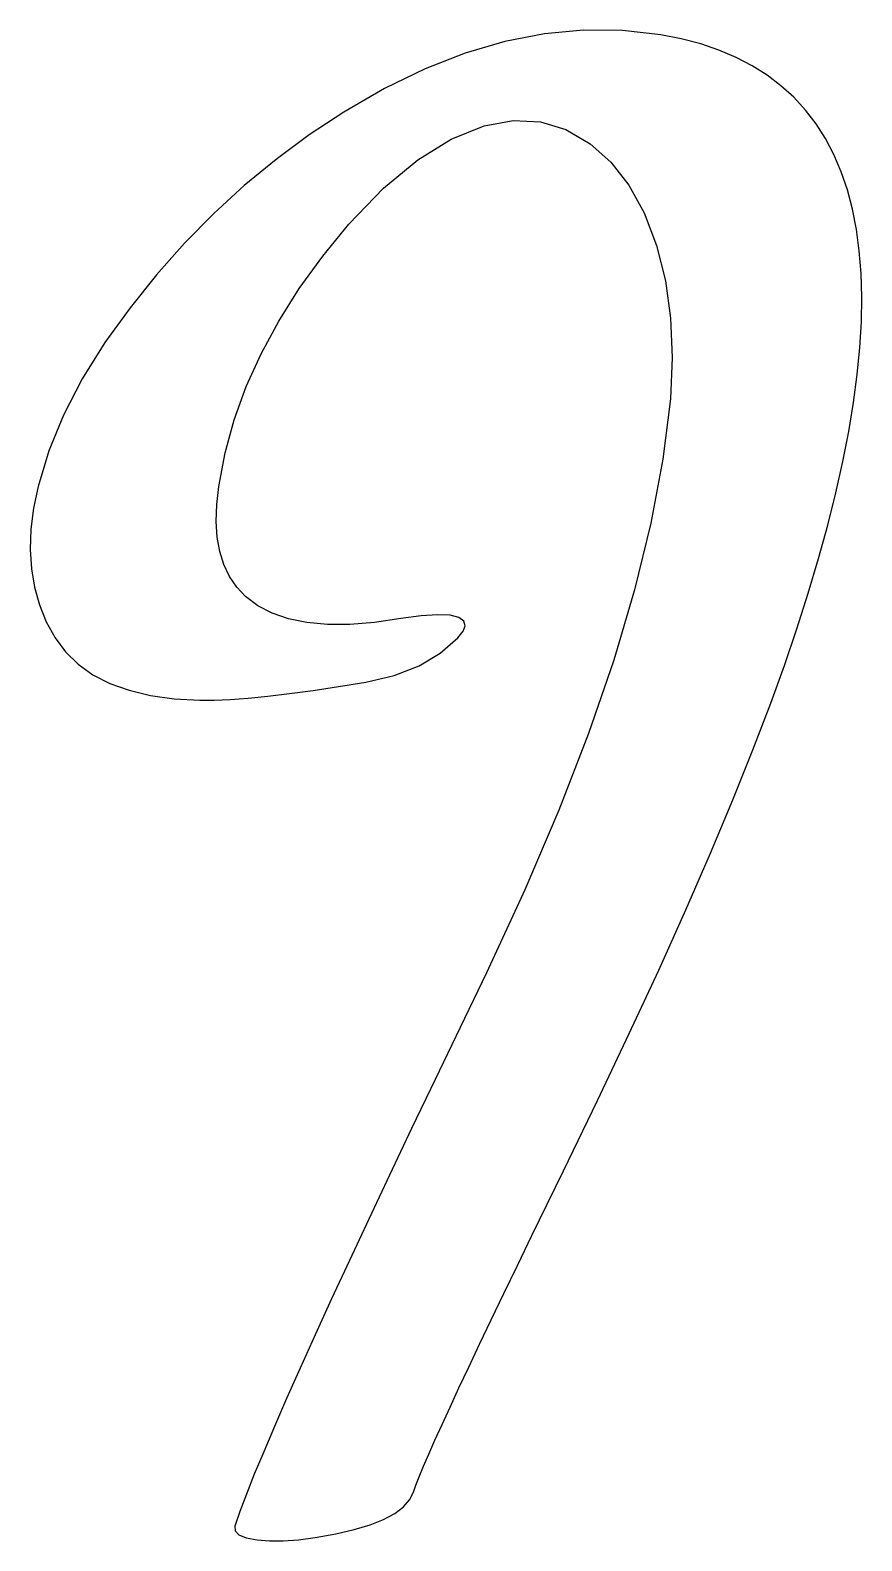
# Model space of a CAD drawing. Extents: x 0 to 10.9, y 0 to 19.8.
import ezdxf

# ---------------------------------------------------------------- set-up
doc = ezdxf.new("R2010")
doc.units = 0
doc.layers.get('0').update_dxf_attribs({"linetype": 'CONTINUOUS'})

msp = doc.modelspace()

# ---------------------------------------------------------------- linework, layer by layer
at = {"color": 0}
for p, q in [((7.276, 19.839), (6.762, 19.791)), ((7.786, 19.835), (7.276, 19.839)), ((6.243, 19.691), (5.72, 19.538)), ((6.762, 19.791), (6.243, 19.691)), ((8.292, 19.778), (7.786, 19.835)), ((8.56, 19.725), (8.292, 19.778)), ((8.815, 19.659), (8.56, 19.725)), ((9.055, 19.578), (8.815, 19.659)), ((5.72, 19.538), (5.193, 19.332)), ((9.28, 19.483), (9.055, 19.578)), ((9.491, 19.373), (9.28, 19.483)), ((5.193, 19.332), (4.661, 19.074)), ((9.688, 19.249), (9.491, 19.373)), ((9.87, 19.111), (9.688, 19.249)), ((4.661, 19.074), (4.125, 18.764)), ((10.038, 18.958), (9.87, 19.111)), ((10.192, 18.791), (10.038, 18.958)), ((4.125, 18.764), (3.672, 18.464)), ((5.972, 18.583), (6.351, 18.652)), ((6.351, 18.652), (6.708, 18.635)), ((10.331, 18.61), (10.192, 18.791)), ((3.672, 18.464), (3.236, 18.142)), ((5.538, 18.409), (5.972, 18.583)), ((6.708, 18.635), (7.045, 18.534)), ((7.045, 18.534), (7.361, 18.347)), ((10.455, 18.415), (10.331, 18.61)), ((5.097, 18.135), (5.538, 18.409)), ((7.361, 18.347), (7.635, 18.108)), ((10.565, 18.205), (10.455, 18.415)), ((3.236, 18.142), (2.818, 17.798)), ((4.649, 17.763), (5.097, 18.135)), ((7.635, 18.108), (7.872, 17.806)), ((10.661, 17.981), (10.565, 18.205)), ((10.742, 17.742), (10.661, 17.981)), ((2.818, 17.798), (2.417, 17.431)), ((4.194, 17.292), (4.649, 17.763)), ((7.872, 17.806), (8.072, 17.441)), ((10.809, 17.489), (10.742, 17.742)), ((10.861, 17.222), (10.809, 17.489)), ((2.417, 17.431), (2.033, 17.041)), ((3.849, 16.87), (4.194, 17.292)), ((8.072, 17.441), (8.236, 17.014)), ((10.899, 16.941), (10.861, 17.222)), ((2.033, 17.041), (1.667, 16.628)), ((3.541, 16.446), (3.849, 16.87)), ((8.236, 17.014), (8.352, 16.55)), ((10.922, 16.645), (10.899, 16.941)), ((1.667, 16.628), (1.318, 16.194)), ((8.352, 16.55), (8.42, 16.059)), ((10.932, 16.335), (10.922, 16.645)), ((3.271, 16.02), (3.541, 16.446)), ((10.926, 16.01), (10.932, 16.335)), ((1.318, 16.194), (0.986, 15.736)), ((3.038, 15.59), (3.271, 16.02)), ((8.42, 16.059), (8.442, 15.543)), ((10.906, 15.672), (10.926, 16.01)), ((0.986, 15.736), (0.687, 15.259)), ((2.844, 15.159), (3.038, 15.59)), ((8.442, 15.543), (8.417, 15)), ((10.872, 15.319), (10.906, 15.672)), ((10.823, 14.951), (10.872, 15.319)), ((0.687, 15.259), (0.441, 14.785)), ((2.687, 14.724), (2.844, 15.159)), ((8.417, 15), (8.318, 14.205)), ((10.76, 14.569), (10.823, 14.951)), ((0.441, 14.785), (0.249, 14.314)), ((2.567, 14.287), (2.687, 14.724)), ((10.683, 14.174), (10.76, 14.569)), ((0.249, 14.314), (0.111, 13.847)), ((2.486, 13.847), (2.567, 14.287)), ((8.318, 14.205), (8.161, 13.367)), ((10.591, 13.763), (10.683, 14.174)), ((0.111, 13.847), (0.051, 13.561)), ((2.458, 13.609), (2.486, 13.847)), ((10.485, 13.338), (10.591, 13.763)), ((0.051, 13.561), (0.016, 13.286)), ((2.451, 13.387), (2.458, 13.609)), ((2.463, 13.182), (2.451, 13.387)), ((8.161, 13.367), (7.947, 12.488)), ((10.364, 12.899), (10.485, 13.338)), ((0.016, 13.286), (0.006, 13.021)), ((2.497, 12.993), (2.463, 13.182)), ((0.006, 13.021), (0.021, 12.767)), ((2.55, 12.821), (2.497, 12.993)), ((10.229, 12.446), (10.364, 12.899)), ((0.021, 12.767), (0.061, 12.524)), ((2.624, 12.665), (2.55, 12.821)), ((0.061, 12.524), (0.127, 12.293)), ((2.719, 12.526), (2.624, 12.665)), ((2.833, 12.403), (2.719, 12.526)), ((2.996, 12.28), (2.833, 12.403)), ((7.947, 12.488), (7.674, 11.566)), ((10.079, 11.978), (10.229, 12.446)), ((0.127, 12.293), (0.217, 12.071)), ((3.185, 12.181), (2.996, 12.28)), ((3.4, 12.108), (3.185, 12.181)), ((3.642, 12.059), (3.4, 12.108)), ((4.875, 12.111), (4.527, 12.061)), ((5.141, 12.149), (4.875, 12.111)), ((5.358, 12.163), (5.141, 12.149)), ((5.523, 12.155), (5.358, 12.163)), ((5.639, 12.125), (5.523, 12.155)), ((5.701, 12.077), (5.639, 12.125)), ((0.217, 12.071), (0.333, 11.861)), ((3.911, 12.035), (3.642, 12.059)), ((4.206, 12.036), (3.911, 12.035)), ((4.527, 12.061), (4.206, 12.036)), ((5.625, 11.861), (5.694, 11.945)), ((5.694, 11.945), (5.719, 12.017)), ((5.719, 12.017), (5.701, 12.077)), ((9.915, 11.496), (10.079, 11.978)), ((0.333, 11.861), (0.469, 11.675)), ((5.393, 11.658), (5.625, 11.861)), ((0.469, 11.675), (0.634, 11.513)), ((0.634, 11.513), (0.829, 11.375)), ((5.115, 11.493), (5.393, 11.658)), ((7.674, 11.566), (7.342, 10.602)), ((0.829, 11.375), (1.052, 11.26)), ((4.417, 11.278), (4.789, 11.366)), ((4.789, 11.366), (5.115, 11.493)), ((9.736, 11), (9.915, 11.496)), ((1.052, 11.26), (1.304, 11.17)), ((1.304, 11.17), (1.586, 11.103)), ((3.128, 11.094), (3.413, 11.127)), ((3.413, 11.127), (3.723, 11.169)), ((3.723, 11.169), (4.058, 11.219)), ((4.058, 11.219), (4.417, 11.278)), ((1.586, 11.103), (1.896, 11.06)), ((1.896, 11.06), (2.236, 11.042)), ((2.236, 11.042), (2.422, 11.042)), ((2.422, 11.042), (2.633, 11.051)), ((2.633, 11.051), (2.868, 11.068)), ((2.868, 11.068), (3.128, 11.094)), ((9.502, 10.388), (9.736, 11)), ((7.342, 10.602), (6.953, 9.596)), ((9.238, 9.731), (9.502, 10.388)), ((8.943, 9.03), (9.238, 9.731)), ((6.953, 9.596), (6.506, 8.548)), ((8.618, 8.285), (8.943, 9.03)), ((6.506, 8.548), (6, 7.458)), ((8.263, 7.495), (8.618, 8.285)), ((6, 7.458), (5.653, 6.742)), ((7.877, 6.661), (8.263, 7.495)), ((5.653, 6.742), (5.325, 6.06)), ((7.46, 5.783), (7.877, 6.661)), ((5.325, 6.06), (5.016, 5.413)), ((7.014, 4.861), (7.46, 5.783)), ((5.016, 5.413), (4.726, 4.801)), ((4.726, 4.801), (4.454, 4.225)), ((6.799, 4.423), (7.014, 4.861)), ((6.597, 4.008), (6.799, 4.423)), ((4.454, 4.225), (4.2, 3.683)), ((6.407, 3.617), (6.597, 4.008)), ((4.2, 3.683), (3.966, 3.176)), ((6.229, 3.248), (6.407, 3.617)), ((3.966, 3.176), (3.75, 2.705)), ((6.063, 2.903), (6.229, 3.248)), ((5.91, 2.581), (6.063, 2.903)), ((3.75, 2.705), (3.553, 2.268)), ((5.768, 2.282), (5.91, 2.581)), ((3.553, 2.268), (3.374, 1.867)), ((5.639, 2.007), (5.768, 2.282)), ((5.522, 1.755), (5.639, 2.007)), ((3.374, 1.867), (3.214, 1.501)), ((5.417, 1.526), (5.522, 1.755)), ((3.214, 1.501), (3.073, 1.169)), ((5.324, 1.32), (5.417, 1.526)), ((5.243, 1.137), (5.324, 1.32)), ((3.073, 1.169), (2.95, 0.873)), ((5.174, 0.978), (5.243, 1.137)), ((2.95, 0.873), (2.846, 0.612)), ((5.074, 0.729), (5.118, 0.842)), ((5.118, 0.842), (5.174, 0.978)), ((2.846, 0.612), (2.761, 0.386)), ((4.991, 0.538), (5.042, 0.639)), ((5.042, 0.639), (5.074, 0.729)), ((4.795, 0.36), (4.909, 0.445)), ((4.909, 0.445), (4.991, 0.538)), ((2.761, 0.386), (2.694, 0.194)), ((4.263, 0.147), (4.472, 0.21)), ((4.472, 0.21), (4.649, 0.281)), ((4.649, 0.281), (4.795, 0.36)), ((2.694, 0.194), (2.697, 0.131)), ((2.697, 0.131), (2.747, 0.08)), ((2.747, 0.08), (2.843, 0.041)), ((2.843, 0.041), (2.986, 0.014)), ((2.986, 0.014), (3.148, 0)), ((3.148, 0), (3.33, 0)), ((3.33, 0), (3.53, 0.014)), ((3.53, 0.014), (3.75, 0.042)), ((3.75, 0.042), (4.022, 0.091)), ((4.022, 0.091), (4.263, 0.147))]:
    msp.add_line(p, q, dxfattribs=at)

doc.saveas('drawing.dxf')
